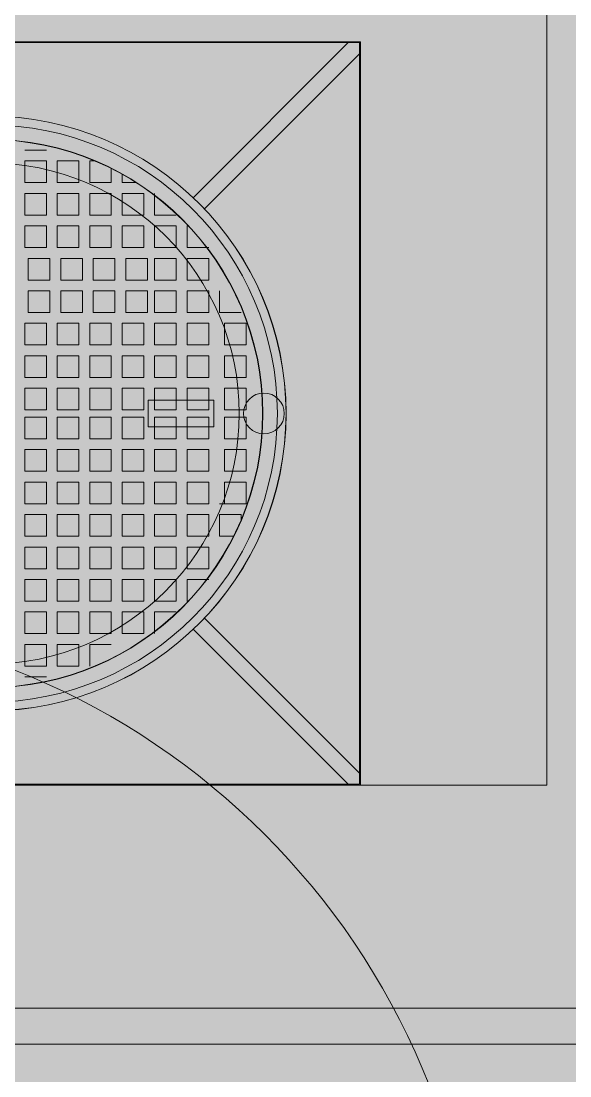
# Model space of a CAD drawing. Header units: millimetres. Extents: x 5357 to 259384, y -16348 to 109893.
# Drawn here: x 100325 to 101063, y 14846 to 16264 of the extents above; entities that cross this region are included whole.
import ezdxf

# ---------------------------------------------------------------- set-up
doc = ezdxf.new("R2010")
doc.units = ezdxf.units.MM
for name, color, linetype, lineweight in [('A-FLOR-PATT', 8, 'Continuous', 9), ('C-PRKG', 70, 'Continuous', 9), ('G-IMPT', 8, 'Continuous', 9), ('M-EQPM', 50, 'Continuous', 9), ('S-GRID-IDEN', 1, 'Continuous', 9)]:
    doc.layers.add(name, color=color, linetype=linetype, lineweight=lineweight)

# ---------------------------------------------------------------- blocks, each defined once
blk = doc.blocks.new('BAI XE PCCC - BAI XE PCCC-1477864-TKCS_MB CẢNH QUAN CÂY XANH')
at = {"layer": 'C-PRKG'}
blk.add_line((0, 0), (15000, 0), dxfattribs=at)
blk = doc.blocks.new('TKTC_NAP THAM BE XLNT_260130 - TKTC_XREF_260130_NAP THAM BE XLNT_dwg_TTT-HOOD ACCESS - TTT-HOOD ACCESS-1904605-MB BỂ XLNT 2 HẦM 1-3399785-TKCS_MB CẢNH QUAN CÂY XANH')
at = {"layer": 'G-IMPT', "flags": 128}
for points in [[(-71.2, 358.9), (-41.2, 358.9), (-71.2, 358.9), (-41.2, 358.9), (-71.2, 358.9), (-41.2, 358.9)], [(-86.2, 313.9), (-116.2, 313.9), (-116.2, 343.9), (-86.2, 343.9), (-86.2, 313.9), (-116.2, 313.9), (-116.2, 343.9), (-86.2, 343.9), (-86.2, 313.9), (-116.2, 313.9), (-116.2, 343.9), (-86.2, 343.9), (-86.2, 313.9), (-116.2, 313.9), (-116.2, 343.9), (-86.2, 343.9)], [(-41.2, 313.9), (-41.2, 343.9), (-71.2, 343.9), (-71.2, 313.9), (-41.2, 313.9), (-41.2, 343.9), (-71.2, 343.9), (-71.2, 313.9), (-41.2, 313.9), (-71.2, 313.9), (-71.2, 343.9), (-41.2, 343.9), (-41.2, 313.9), (-71.2, 313.9), (-71.2, 343.9), (-41.2, 343.9)], [(-176.2, 268.9), (-206.2, 268.9), (-206.2, 298.9), (-176.2, 298.9), (-176.2, 268.9), (-206.2, 268.9), (-206.2, 298.9), (-176.2, 298.9)], [(-131.2, 268.9), (-131.2, 298.9), (-161.2, 298.9), (-161.2, 268.9), (-131.2, 268.9), (-131.2, 298.9), (-161.2, 298.9), (-161.2, 268.9), (-131.2, 268.9), (-131.2, 298.9), (-161.2, 298.9), (-161.2, 268.9), (-131.2, 268.9), (-161.2, 268.9), (-161.2, 298.9), (-131.2, 298.9)], [(-86.2, 268.9), (-86.2, 298.9), (-116.2, 298.9), (-116.2, 268.9), (-86.2, 268.9), (-86.2, 298.9), (-116.2, 298.9), (-116.2, 268.9), (-86.2, 268.9), (-86.2, 298.9), (-116.2, 298.9), (-116.2, 268.9), (-86.2, 268.9), (-116.2, 268.9), (-116.2, 298.9), (-86.2, 298.9)], [(-41.2, 268.9), (-71.2, 268.9), (-71.2, 298.9), (-41.2, 298.9), (-41.2, 268.9), (-71.2, 268.9), (-71.2, 298.9), (-41.2, 298.9), (-41.2, 268.9), (-71.2, 268.9), (-71.2, 298.9), (-41.2, 298.9), (-41.2, 268.9), (-71.2, 268.9), (-71.2, 298.9), (-41.2, 298.9)], [(-266.2, 223.9), (-266.2, 253.9), (-266.2, 223.9), (-266.2, 253.9), (-266.2, 223.9), (-296.2, 223.9), (-266.2, 223.9), (-296.2, 223.9)], [(-221.2, 223.9), (-251.2, 223.9), (-251.2, 253.9), (-221.2, 253.9), (-221.2, 223.9), (-251.2, 223.9), (-251.2, 253.9), (-221.2, 253.9)], [(-176.2, 223.9), (-206.2, 223.9), (-206.2, 253.9), (-176.2, 253.9), (-176.2, 223.9), (-206.2, 223.9), (-206.2, 253.9), (-176.2, 253.9), (-176.2, 223.9), (-206.2, 223.9), (-206.2, 253.9), (-176.2, 253.9), (-176.2, 223.9), (-206.2, 223.9), (-206.2, 253.9), (-176.2, 253.9)], [(-131.2, 223.9), (-131.2, 253.9), (-161.2, 253.9), (-161.2, 223.9), (-131.2, 223.9), (-131.2, 253.9), (-161.2, 253.9), (-161.2, 223.9), (-131.2, 223.9), (-131.2, 253.9), (-161.2, 253.9), (-161.2, 223.9), (-131.2, 223.9), (-131.2, 253.9), (-161.2, 253.9), (-161.2, 223.9), (-131.2, 223.9), (-161.2, 223.9), (-161.2, 253.9), (-131.2, 253.9), (-131.2, 223.9), (-161.2, 223.9), (-161.2, 253.9), (-131.2, 253.9)], [(-86.2, 223.9), (-86.2, 253.9), (-116.2, 253.9), (-116.2, 223.9), (-86.2, 223.9), (-86.2, 253.9), (-116.2, 253.9), (-116.2, 223.9), (-86.2, 223.9), (-116.2, 223.9), (-116.2, 253.9), (-86.2, 253.9), (-86.2, 223.9), (-116.2, 223.9), (-116.2, 253.9), (-86.2, 253.9), (-86.2, 223.9), (-116.2, 223.9), (-116.2, 253.9), (-86.2, 253.9), (-86.2, 223.9), (-116.2, 223.9), (-116.2, 253.9), (-86.2, 253.9)], [(-41.2, 223.9), (-41.2, 253.9), (-71.2, 253.9), (-71.2, 223.9), (-41.2, 223.9), (-71.2, 223.9), (-71.2, 253.9), (-41.2, 253.9), (-41.2, 223.9), (-71.2, 223.9), (-71.2, 253.9), (-41.2, 253.9), (-41.2, 223.9), (-71.2, 223.9), (-71.2, 253.9), (-41.2, 253.9), (-41.2, 223.9), (-71.2, 223.9), (-71.2, 253.9), (-41.2, 253.9), (-41.2, 223.9), (-71.2, 223.9), (-71.2, 253.9), (-41.2, 253.9)], [(-266.2, 178.9), (-266.2, 208.9), (-296.2, 208.9), (-296.2, 178.9), (-266.2, 178.9), (-296.2, 178.9), (-296.2, 208.9), (-266.2, 208.9), (-266.2, 178.9), (-296.2, 178.9), (-296.2, 208.9), (-266.2, 208.9), (-266.2, 178.9), (-296.2, 178.9), (-296.2, 208.9), (-266.2, 208.9), (-266.2, 178.9), (-296.2, 178.9), (-296.2, 208.9), (-266.2, 208.9), (-266.2, 178.9), (-296.2, 178.9), (-296.2, 208.9), (-266.2, 208.9)], [(-221.2, 178.9), (-221.2, 208.9), (-251.2, 208.9), (-251.2, 178.9), (-221.2, 178.9), (-221.2, 208.9), (-251.2, 208.9), (-251.2, 178.9), (-221.2, 178.9), (-221.2, 208.9), (-251.2, 208.9), (-251.2, 178.9), (-221.2, 178.9), (-251.2, 178.9), (-251.2, 208.9), (-221.2, 208.9)], [(-181.2, 178.9), (-211.2, 178.9), (-211.2, 208.9), (-181.2, 208.9), (-181.2, 178.9), (-211.2, 178.9), (-211.2, 208.9), (-181.2, 208.9)], [(-136.2, 178.9), (-136.2, 208.9), (-166.2, 208.9), (-166.2, 178.9), (-136.2, 178.9), (-136.2, 208.9), (-166.2, 208.9), (-166.2, 178.9), (-136.2, 178.9), (-136.2, 208.9), (-166.2, 208.9), (-166.2, 178.9), (-136.2, 178.9), (-136.2, 208.9), (-166.2, 208.9), (-166.2, 178.9), (-136.2, 178.9), (-166.2, 178.9), (-166.2, 208.9), (-136.2, 208.9), (-136.2, 178.9), (-166.2, 178.9), (-166.2, 208.9), (-136.2, 208.9)], [(-91.2, 178.9), (-121.2, 178.9), (-121.2, 208.9), (-91.2, 208.9), (-91.2, 178.9), (-121.2, 178.9), (-121.2, 208.9), (-91.2, 208.9), (-91.2, 178.9), (-121.2, 178.9), (-121.2, 208.9), (-91.2, 208.9), (-91.2, 178.9), (-121.2, 178.9), (-121.2, 208.9), (-91.2, 208.9), (-91.2, 178.9), (-121.2, 178.9), (-121.2, 208.9), (-91.2, 208.9), (-91.2, 178.9), (-121.2, 178.9), (-121.2, 208.9), (-91.2, 208.9), (-91.2, 178.9), (-121.2, 178.9), (-121.2, 208.9), (-91.2, 208.9), (-91.2, 178.9), (-121.2, 178.9), (-121.2, 208.9), (-91.2, 208.9), (-91.2, 178.9), (-121.2, 178.9), (-121.2, 208.9), (-91.2, 208.9), (-91.2, 178.9), (-121.2, 178.9), (-121.2, 208.9), (-91.2, 208.9)], [(-46.2, 178.9), (-46.2, 208.9), (-76.2, 208.9), (-76.2, 178.9), (-46.2, 178.9), (-46.2, 208.9), (-76.2, 208.9), (-76.2, 178.9), (-46.2, 178.9), (-46.2, 208.9), (-76.2, 208.9), (-76.2, 178.9), (-46.2, 178.9), (-46.2, 208.9), (-76.2, 208.9), (-76.2, 178.9), (-46.2, 178.9), (-46.2, 208.9), (-76.2, 208.9), (-76.2, 178.9), (-46.2, 178.9), (-46.2, 208.9), (-76.2, 208.9), (-76.2, 178.9), (-46.2, 178.9), (-76.2, 178.9), (-76.2, 208.9), (-46.2, 208.9), (-46.2, 178.9), (-76.2, 178.9), (-76.2, 208.9), (-46.2, 208.9)], [(-311.2, 133.9), (-311.2, 163.9), (-311.2, 133.9), (-311.2, 163.9), (-311.2, 133.9), (-341.2, 133.9), (-311.2, 133.9), (-341.2, 133.9)], [(-266.2, 133.9), (-296.2, 133.9), (-296.2, 163.9), (-266.2, 163.9), (-266.2, 133.9), (-296.2, 133.9), (-296.2, 163.9), (-266.2, 163.9), (-266.2, 133.9), (-296.2, 133.9), (-296.2, 163.9), (-266.2, 163.9), (-266.2, 133.9), (-296.2, 133.9), (-296.2, 163.9), (-266.2, 163.9)], [(-221.2, 133.9), (-251.2, 133.9), (-251.2, 163.9), (-221.2, 163.9), (-221.2, 133.9), (-251.2, 133.9), (-251.2, 163.9), (-221.2, 163.9), (-221.2, 133.9), (-251.2, 133.9), (-251.2, 163.9), (-221.2, 163.9)], [(-181.2, 133.9), (-211.2, 133.9), (-211.2, 163.9), (-181.2, 163.9), (-181.2, 133.9), (-211.2, 133.9), (-211.2, 163.9), (-181.2, 163.9), (-181.2, 133.9), (-211.2, 133.9), (-211.2, 163.9), (-181.2, 163.9), (-181.2, 133.9), (-211.2, 133.9), (-211.2, 163.9), (-181.2, 163.9)], [(-136.2, 133.9), (-166.2, 133.9), (-166.2, 163.9), (-136.2, 163.9), (-136.2, 133.9), (-166.2, 133.9), (-166.2, 163.9), (-136.2, 163.9), (-136.2, 133.9), (-166.2, 133.9), (-166.2, 163.9), (-136.2, 163.9), (-136.2, 133.9), (-166.2, 133.9), (-166.2, 163.9), (-136.2, 163.9), (-136.2, 133.9), (-166.2, 133.9), (-166.2, 163.9), (-136.2, 163.9), (-136.2, 133.9), (-166.2, 133.9), (-166.2, 163.9), (-136.2, 163.9)], [(-91.2, 133.9), (-121.2, 133.9), (-121.2, 163.9), (-91.2, 163.9), (-91.2, 133.9), (-121.2, 133.9), (-121.2, 163.9), (-91.2, 163.9), (-91.2, 133.9), (-121.2, 133.9), (-121.2, 163.9), (-91.2, 163.9), (-91.2, 133.9), (-121.2, 133.9), (-121.2, 163.9), (-91.2, 163.9), (-91.2, 133.9), (-121.2, 133.9), (-121.2, 163.9), (-91.2, 163.9), (-91.2, 133.9), (-121.2, 133.9), (-121.2, 163.9), (-91.2, 163.9)], [(-46.2, 133.9), (-76.2, 133.9), (-76.2, 163.9), (-46.2, 163.9), (-46.2, 133.9), (-76.2, 133.9), (-76.2, 163.9), (-46.2, 163.9), (-46.2, 133.9), (-76.2, 133.9), (-76.2, 163.9), (-46.2, 163.9), (-46.2, 133.9), (-76.2, 133.9), (-76.2, 163.9), (-46.2, 163.9), (-46.2, 133.9), (-76.2, 133.9), (-76.2, 163.9), (-46.2, 163.9), (-46.2, 133.9), (-76.2, 133.9), (-76.2, 163.9), (-46.2, 163.9), (-46.2, 133.9), (-76.2, 133.9), (-76.2, 163.9), (-46.2, 163.9), (-46.2, 133.9), (-76.2, 133.9), (-76.2, 163.9), (-46.2, 163.9)], [(-318, 88.9), (-318, 118.9), (-348, 118.9), (-348, 88.9), (-318, 88.9), (-318, 118.9), (-348, 118.9), (-348, 88.9), (-318, 88.9), (-318, 118.9), (-348, 118.9), (-348, 88.9), (-318, 88.9), (-348, 88.9), (-348, 118.9), (-318, 118.9)], [(-266.2, 88.9), (-266.2, 118.9), (-296.2, 118.9), (-296.2, 88.9), (-266.2, 88.9), (-266.2, 118.9), (-296.2, 118.9), (-296.2, 88.9), (-266.2, 88.9), (-266.2, 118.9), (-296.2, 118.9), (-296.2, 88.9), (-266.2, 88.9), (-296.2, 88.9), (-296.2, 118.9), (-266.2, 118.9)], [(-221.2, 88.9), (-251.2, 88.9), (-251.2, 118.9), (-221.2, 118.9), (-221.2, 88.9), (-251.2, 88.9), (-251.2, 118.9), (-221.2, 118.9)], [(-176.2, 88.9), (-206.2, 88.9), (-206.2, 118.9), (-176.2, 118.9), (-176.2, 88.9), (-206.2, 88.9), (-206.2, 118.9), (-176.2, 118.9)], [(-131.2, 88.9), (-161.2, 88.9), (-161.2, 118.9), (-131.2, 118.9), (-131.2, 88.9), (-161.2, 88.9), (-161.2, 118.9), (-131.2, 118.9), (-131.2, 88.9), (-161.2, 88.9), (-161.2, 118.9), (-131.2, 118.9), (-131.2, 88.9), (-161.2, 88.9), (-161.2, 118.9), (-131.2, 118.9)], [(-86.2, 88.9), (-86.2, 118.9), (-116.2, 118.9), (-116.2, 88.9), (-86.2, 88.9), (-116.2, 88.9), (-116.2, 118.9), (-86.2, 118.9), (-86.2, 88.9), (-116.2, 88.9), (-116.2, 118.9), (-86.2, 118.9), (-86.2, 88.9), (-116.2, 88.9), (-116.2, 118.9), (-86.2, 118.9)], [(-41.2, 88.9), (-41.2, 118.9), (-71.2, 118.9), (-71.2, 88.9), (-41.2, 88.9), (-71.2, 88.9), (-71.2, 118.9), (-41.2, 118.9), (-41.2, 88.9), (-71.2, 88.9), (-71.2, 118.9), (-41.2, 118.9), (-41.2, 88.9), (-71.2, 88.9), (-71.2, 118.9), (-41.2, 118.9)], [(-318, 43.9), (-318, 73.9), (-348, 73.9), (-348, 43.9), (-318, 43.9), (-318, 73.9), (-348, 73.9), (-348, 43.9), (-318, 43.9), (-318, 73.9), (-348, 73.9), (-348, 43.9), (-318, 43.9), (-318, 73.9), (-348, 73.9), (-348, 43.9), (-318, 43.9), (-318, 73.9), (-348, 73.9), (-348, 43.9), (-318, 43.9), (-348, 43.9), (-348, 73.9), (-318, 73.9)], [(-266.2, 43.9), (-266.2, 73.9), (-296.2, 73.9), (-296.2, 43.9), (-266.2, 43.9), (-266.2, 73.9), (-296.2, 73.9), (-296.2, 43.9), (-266.2, 43.9), (-296.2, 43.9), (-296.2, 73.9), (-266.2, 73.9), (-266.2, 43.9), (-296.2, 43.9), (-296.2, 73.9), (-266.2, 73.9), (-266.2, 43.9), (-296.2, 43.9), (-296.2, 73.9), (-266.2, 73.9), (-266.2, 43.9), (-296.2, 43.9), (-296.2, 73.9), (-266.2, 73.9)], [(-221.2, 43.9), (-221.2, 73.9), (-251.2, 73.9), (-251.2, 43.9), (-221.2, 43.9), (-221.2, 73.9), (-251.2, 73.9), (-251.2, 43.9), (-221.2, 43.9), (-221.2, 73.9), (-251.2, 73.9), (-251.2, 43.9), (-221.2, 43.9), (-251.2, 43.9), (-251.2, 73.9), (-221.2, 73.9)], [(-176.2, 43.9), (-206.2, 43.9), (-206.2, 73.9), (-176.2, 73.9), (-176.2, 43.9), (-206.2, 43.9), (-206.2, 73.9), (-176.2, 73.9), (-176.2, 43.9), (-206.2, 43.9), (-206.2, 73.9), (-176.2, 73.9)], [(-131.2, 43.9), (-131.2, 73.9), (-161.2, 73.9), (-161.2, 43.9), (-131.2, 43.9), (-161.2, 43.9), (-161.2, 73.9), (-131.2, 73.9), (-131.2, 43.9), (-161.2, 43.9), (-161.2, 73.9), (-131.2, 73.9), (-131.2, 43.9), (-161.2, 43.9), (-161.2, 73.9), (-131.2, 73.9)], [(-86.2, 43.9), (-86.2, 73.9), (-116.2, 73.9), (-116.2, 43.9), (-86.2, 43.9), (-116.2, 43.9), (-116.2, 73.9), (-86.2, 73.9), (-86.2, 43.9), (-116.2, 43.9), (-116.2, 73.9), (-86.2, 73.9), (-86.2, 43.9), (-116.2, 43.9), (-116.2, 73.9), (-86.2, 73.9)], [(-41.2, 43.9), (-41.2, 73.9), (-71.2, 73.9), (-71.2, 43.9), (-41.2, 43.9), (-41.2, 73.9), (-71.2, 73.9), (-71.2, 43.9), (-41.2, 43.9), (-41.2, 73.9), (-71.2, 73.9), (-71.2, 43.9), (-41.2, 43.9), (-71.2, 43.9), (-71.2, 73.9), (-41.2, 73.9)], [(-318, -1.1), (-348, -1.1), (-348, 28.9), (-318, 28.9), (-318, -1.1), (-348, -1.1), (-348, 28.9), (-318, 28.9)], [(-266.2, -1.1), (-266.2, 28.9), (-296.2, 28.9), (-296.2, -1.1), (-266.2, -1.1), (-296.2, -1.1), (-296.2, 28.9), (-266.2, 28.9)], [(-221.2, -1.1), (-221.2, 28.9), (-251.2, 28.9), (-251.2, -1.1), (-221.2, -1.1), (-251.2, -1.1), (-251.2, 28.9), (-221.2, 28.9)], [(-176.2, -1.1), (-176.2, 28.9), (-206.2, 28.9), (-206.2, -1.1), (-176.2, -1.1), (-206.2, -1.1), (-206.2, 28.9), (-176.2, 28.9)], [(-131.2, -1.1), (-131.2, 28.9), (-161.2, 28.9), (-161.2, -1.1), (-131.2, -1.1), (-161.2, -1.1), (-161.2, 28.9), (-131.2, 28.9)], [(-86.2, -1.1), (-116.2, -1.1), (-116.2, 28.9), (-86.2, 28.9), (-86.2, -1.1), (-116.2, -1.1), (-116.2, 28.9), (-86.2, 28.9)], [(-41.2, -1.1), (-71.2, -1.1), (-71.2, 28.9), (-41.2, 28.9), (-41.2, -1.1), (-71.2, -1.1), (-71.2, 28.9), (-41.2, 28.9)], [(-318, -41.1), (-318, -11.1), (-348, -11.1), (-348, -41.1), (-318, -41.1), (-348, -41.1), (-348, -11.1), (-318, -11.1)], [(-266.2, -41.1), (-266.2, -11.1), (-296.2, -11.1), (-296.2, -41.1), (-266.2, -41.1), (-296.2, -41.1), (-296.2, -11.1), (-266.2, -11.1)], [(-221.2, -41.1), (-251.2, -41.1), (-251.2, -11.1), (-221.2, -11.1)], [(-176.2, -41.1), (-206.2, -41.1), (-206.2, -11.1), (-176.2, -11.1), (-176.2, -41.1), (-206.2, -41.1), (-206.2, -11.1), (-176.2, -11.1)], [(-131.2, -41.1), (-131.2, -11.1), (-161.2, -11.1), (-161.2, -41.1), (-131.2, -41.1), (-131.2, -11.1), (-161.2, -11.1), (-161.2, -41.1), (-131.2, -41.1), (-131.2, -11.1), (-161.2, -11.1), (-161.2, -41.1), (-131.2, -41.1), (-131.2, -11.1), (-161.2, -11.1), (-161.2, -41.1), (-131.2, -41.1), (-131.2, -11.1), (-161.2, -11.1), (-161.2, -41.1), (-131.2, -41.1), (-131.2, -11.1), (-161.2, -11.1), (-161.2, -41.1), (-131.2, -41.1), (-131.2, -11.1), (-161.2, -11.1), (-161.2, -41.1), (-131.2, -41.1), (-131.2, -11.1), (-161.2, -11.1), (-161.2, -41.1), (-131.2, -41.1), (-131.2, -11.1), (-161.2, -11.1), (-161.2, -41.1), (-131.2, -41.1), (-131.2, -11.1), (-161.2, -11.1), (-161.2, -41.1), (-131.2, -41.1), (-161.2, -41.1), (-161.2, -11.1), (-131.2, -11.1), (-131.2, -41.1), (-161.2, -41.1), (-161.2, -11.1), (-131.2, -11.1)], [(-86.2, -41.1), (-116.2, -41.1), (-116.2, -11.1), (-86.2, -11.1), (-86.2, -41.1), (-116.2, -41.1), (-116.2, -11.1), (-86.2, -11.1), (-86.2, -41.1), (-116.2, -41.1), (-116.2, -11.1), (-86.2, -11.1), (-86.2, -41.1), (-116.2, -41.1), (-116.2, -11.1), (-86.2, -11.1), (-86.2, -41.1), (-116.2, -41.1), (-116.2, -11.1), (-86.2, -11.1), (-86.2, -41.1), (-116.2, -41.1), (-116.2, -11.1), (-86.2, -11.1), (-86.2, -41.1), (-116.2, -41.1), (-116.2, -11.1), (-86.2, -11.1), (-86.2, -41.1), (-116.2, -41.1), (-116.2, -11.1), (-86.2, -11.1), (-86.2, -41.1), (-116.2, -41.1), (-116.2, -11.1), (-86.2, -11.1), (-86.2, -41.1), (-116.2, -41.1), (-116.2, -11.1), (-86.2, -11.1), (-86.2, -41.1), (-116.2, -41.1), (-116.2, -11.1), (-86.2, -11.1)], [(-41.2, -41.1), (-71.2, -41.1), (-71.2, -11.1), (-41.2, -11.1), (-41.2, -41.1), (-71.2, -41.1), (-71.2, -11.1), (-41.2, -11.1), (-41.2, -41.1), (-71.2, -41.1), (-71.2, -11.1), (-41.2, -11.1), (-41.2, -41.1), (-71.2, -41.1), (-71.2, -11.1), (-41.2, -11.1), (-41.2, -41.1), (-71.2, -41.1), (-71.2, -11.1), (-41.2, -11.1), (-41.2, -41.1), (-71.2, -41.1), (-71.2, -11.1), (-41.2, -11.1), (-41.2, -41.1), (-71.2, -41.1), (-71.2, -11.1), (-41.2, -11.1), (-41.2, -41.1), (-71.2, -41.1), (-71.2, -11.1), (-41.2, -11.1), (-41.2, -41.1), (-71.2, -41.1), (-71.2, -11.1), (-41.2, -11.1), (-41.2, -41.1), (-71.2, -41.1), (-71.2, -11.1), (-41.2, -11.1), (-41.2, -41.1), (-71.2, -41.1), (-71.2, -11.1), (-41.2, -11.1)], [(-318, -86.1), (-348, -86.1), (-348, -56.1), (-318, -56.1), (-318, -86.1), (-348, -86.1), (-348, -56.1), (-318, -56.1), (-318, -86.1), (-348, -86.1), (-348, -56.1), (-318, -56.1), (-318, -86.1), (-348, -86.1), (-348, -56.1), (-318, -56.1)], [(-266.2, -86.1), (-296.2, -86.1), (-296.2, -56.1), (-266.2, -56.1), (-266.2, -86.1), (-296.2, -86.1), (-296.2, -56.1), (-266.2, -56.1), (-266.2, -86.1), (-296.2, -86.1), (-296.2, -56.1), (-266.2, -56.1), (-266.2, -86.1), (-296.2, -86.1), (-296.2, -56.1), (-266.2, -56.1)], [(-221.2, -86.1), (-251.2, -86.1), (-251.2, -56.1), (-221.2, -56.1), (-221.2, -86.1), (-251.2, -86.1), (-251.2, -56.1), (-221.2, -56.1)], [(-176.2, -86.1), (-206.2, -86.1), (-206.2, -56.1), (-176.2, -56.1), (-176.2, -86.1), (-206.2, -86.1), (-206.2, -56.1), (-176.2, -56.1), (-176.2, -86.1), (-206.2, -86.1), (-206.2, -56.1), (-176.2, -56.1)], [(-131.2, -86.1), (-131.2, -56.1), (-161.2, -56.1), (-161.2, -86.1), (-131.2, -86.1), (-131.2, -56.1), (-161.2, -56.1), (-161.2, -86.1), (-131.2, -86.1), (-161.2, -86.1), (-161.2, -56.1), (-131.2, -56.1), (-131.2, -86.1), (-161.2, -86.1), (-161.2, -56.1), (-131.2, -56.1), (-131.2, -86.1), (-161.2, -86.1), (-161.2, -56.1), (-131.2, -56.1), (-131.2, -86.1), (-161.2, -86.1), (-161.2, -56.1), (-131.2, -56.1), (-131.2, -86.1), (-161.2, -86.1), (-161.2, -56.1), (-131.2, -56.1), (-131.2, -86.1), (-161.2, -86.1), (-161.2, -56.1), (-131.2, -56.1), (-131.2, -86.1), (-161.2, -86.1), (-161.2, -56.1), (-131.2, -56.1), (-131.2, -86.1), (-161.2, -86.1), (-161.2, -56.1), (-131.2, -56.1), (-131.2, -86.1), (-161.2, -86.1), (-161.2, -56.1), (-131.2, -56.1), (-131.2, -86.1), (-161.2, -86.1), (-161.2, -56.1), (-131.2, -56.1)], [(-86.2, -86.1), (-116.2, -86.1), (-116.2, -56.1), (-86.2, -56.1), (-86.2, -86.1), (-116.2, -86.1), (-116.2, -56.1), (-86.2, -56.1), (-86.2, -86.1), (-116.2, -86.1), (-116.2, -56.1), (-86.2, -56.1), (-86.2, -86.1), (-116.2, -86.1), (-116.2, -56.1), (-86.2, -56.1), (-86.2, -86.1), (-116.2, -86.1), (-116.2, -56.1), (-86.2, -56.1), (-86.2, -86.1), (-116.2, -86.1), (-116.2, -56.1), (-86.2, -56.1), (-86.2, -86.1), (-116.2, -86.1), (-116.2, -56.1), (-86.2, -56.1), (-86.2, -86.1), (-116.2, -86.1), (-116.2, -56.1), (-86.2, -56.1)], [(-41.2, -86.1), (-41.2, -56.1), (-71.2, -56.1), (-71.2, -86.1), (-41.2, -86.1), (-41.2, -56.1), (-71.2, -56.1), (-71.2, -86.1), (-41.2, -86.1), (-41.2, -56.1), (-71.2, -56.1), (-71.2, -86.1), (-41.2, -86.1), (-41.2, -56.1), (-71.2, -56.1), (-71.2, -86.1), (-41.2, -86.1), (-71.2, -86.1), (-71.2, -56.1), (-41.2, -56.1), (-41.2, -86.1), (-71.2, -86.1), (-71.2, -56.1), (-41.2, -56.1), (-41.2, -86.1), (-71.2, -86.1), (-71.2, -56.1), (-41.2, -56.1), (-41.2, -86.1), (-71.2, -86.1), (-71.2, -56.1), (-41.2, -56.1)], [(-318, -131.1), (-348, -131.1), (-348, -101.1), (-318, -101.1), (-318, -131.1), (-348, -131.1), (-348, -101.1), (-318, -101.1), (-318, -131.1), (-348, -131.1), (-348, -101.1), (-318, -101.1), (-318, -131.1), (-348, -131.1), (-348, -101.1), (-318, -101.1), (-318, -131.1), (-348, -131.1), (-348, -101.1), (-318, -101.1), (-318, -131.1), (-348, -131.1), (-348, -101.1), (-318, -101.1)], [(-266.2, -131.1), (-266.2, -101.1), (-296.2, -101.1), (-296.2, -131.1), (-266.2, -131.1), (-296.2, -131.1), (-296.2, -101.1), (-266.2, -101.1), (-266.2, -131.1), (-296.2, -131.1), (-296.2, -101.1), (-266.2, -101.1), (-266.2, -131.1), (-296.2, -131.1), (-296.2, -101.1), (-266.2, -101.1), (-266.2, -131.1), (-296.2, -131.1), (-296.2, -101.1), (-266.2, -101.1), (-266.2, -131.1), (-296.2, -131.1), (-296.2, -101.1), (-266.2, -101.1)], [(-221.2, -131.1), (-221.2, -101.1), (-251.2, -101.1), (-251.2, -131.1), (-221.2, -131.1), (-251.2, -131.1), (-251.2, -101.1), (-221.2, -101.1), (-221.2, -131.1), (-251.2, -131.1), (-251.2, -101.1), (-221.2, -101.1), (-221.2, -131.1), (-251.2, -131.1), (-251.2, -101.1), (-221.2, -101.1), (-221.2, -131.1), (-251.2, -131.1), (-251.2, -101.1), (-221.2, -101.1), (-221.2, -131.1), (-251.2, -131.1), (-251.2, -101.1), (-221.2, -101.1), (-221.2, -131.1), (-251.2, -131.1), (-251.2, -101.1), (-221.2, -101.1), (-221.2, -131.1), (-251.2, -131.1), (-251.2, -101.1), (-221.2, -101.1)], [(-176.2, -131.1), (-176.2, -101.1), (-206.2, -101.1), (-206.2, -131.1), (-176.2, -131.1), (-176.2, -101.1), (-206.2, -101.1), (-206.2, -131.1), (-176.2, -131.1), (-176.2, -101.1), (-206.2, -101.1), (-206.2, -131.1), (-176.2, -131.1), (-176.2, -101.1), (-206.2, -101.1), (-206.2, -131.1), (-176.2, -131.1), (-176.2, -101.1), (-206.2, -101.1), (-206.2, -131.1), (-176.2, -131.1), (-176.2, -101.1), (-206.2, -101.1), (-206.2, -131.1), (-176.2, -131.1), (-176.2, -101.1), (-206.2, -101.1), (-206.2, -131.1), (-176.2, -131.1), (-206.2, -131.1), (-206.2, -101.1), (-176.2, -101.1)], [(-131.2, -131.1), (-131.2, -101.1), (-161.2, -101.1), (-161.2, -131.1), (-131.2, -131.1), (-131.2, -101.1), (-161.2, -101.1), (-161.2, -131.1), (-131.2, -131.1), (-131.2, -101.1), (-161.2, -101.1), (-161.2, -131.1), (-131.2, -131.1), (-131.2, -101.1), (-161.2, -101.1), (-161.2, -131.1), (-131.2, -131.1), (-131.2, -101.1), (-161.2, -101.1), (-161.2, -131.1), (-131.2, -131.1), (-131.2, -101.1), (-161.2, -101.1), (-161.2, -131.1), (-131.2, -131.1), (-131.2, -101.1), (-161.2, -101.1), (-161.2, -131.1), (-131.2, -131.1), (-161.2, -131.1), (-161.2, -101.1), (-131.2, -101.1)], [(-86.2, -131.1), (-116.2, -131.1), (-116.2, -101.1), (-86.2, -101.1), (-86.2, -131.1), (-116.2, -131.1), (-116.2, -101.1), (-86.2, -101.1), (-86.2, -131.1), (-116.2, -131.1), (-116.2, -101.1), (-86.2, -101.1), (-86.2, -131.1), (-116.2, -131.1), (-116.2, -101.1), (-86.2, -101.1), (-86.2, -131.1), (-116.2, -131.1), (-116.2, -101.1), (-86.2, -101.1), (-86.2, -131.1), (-116.2, -131.1), (-116.2, -101.1), (-86.2, -101.1), (-86.2, -131.1), (-116.2, -131.1), (-116.2, -101.1), (-86.2, -101.1), (-86.2, -131.1), (-116.2, -131.1), (-116.2, -101.1), (-86.2, -101.1)], [(-41.2, -131.1), (-41.2, -101.1), (-71.2, -101.1), (-71.2, -131.1), (-41.2, -131.1), (-41.2, -101.1), (-71.2, -101.1), (-71.2, -131.1), (-41.2, -131.1), (-41.2, -101.1), (-71.2, -101.1), (-71.2, -131.1), (-41.2, -131.1), (-41.2, -101.1), (-71.2, -101.1), (-71.2, -131.1), (-41.2, -131.1), (-41.2, -101.1), (-71.2, -101.1), (-71.2, -131.1), (-41.2, -131.1), (-41.2, -101.1), (-71.2, -101.1), (-71.2, -131.1), (-41.2, -131.1), (-41.2, -101.1), (-71.2, -101.1), (-71.2, -131.1), (-41.2, -131.1), (-71.2, -131.1), (-71.2, -101.1), (-41.2, -101.1)], [(-341.2, -131.1), (-311.2, -131.1), (-341.2, -131.1), (-311.2, -131.1), (-341.2, -131.1), (-311.2, -131.1)], [(-331, -176.1), (-311.2, -176.1), (-311.2, -146.1), (-341.2, -146.1), (-341.2, -154.1), (-341.2, -146.1), (-311.2, -146.1), (-311.2, -176.1), (-331, -176.1), (-311.2, -176.1)], [(-311.2, -176.1), (-311.2, -146.1), (-341.2, -146.1), (-341.2, -154.1), (-341.2, -146.1), (-311.2, -146.1)], [(-266.2, -176.1), (-296.2, -176.1), (-296.2, -146.1), (-266.2, -146.1), (-266.2, -176.1), (-296.2, -176.1), (-296.2, -146.1), (-266.2, -146.1), (-266.2, -176.1), (-296.2, -176.1), (-296.2, -146.1), (-266.2, -146.1), (-266.2, -176.1), (-296.2, -176.1), (-296.2, -146.1), (-266.2, -146.1)], [(-221.2, -176.1), (-251.2, -176.1), (-251.2, -146.1), (-221.2, -146.1), (-221.2, -176.1), (-251.2, -176.1), (-251.2, -146.1), (-221.2, -146.1), (-221.2, -176.1), (-251.2, -176.1), (-251.2, -146.1), (-221.2, -146.1), (-221.2, -176.1), (-251.2, -176.1), (-251.2, -146.1), (-221.2, -146.1), (-221.2, -176.1), (-251.2, -176.1), (-251.2, -146.1), (-221.2, -146.1), (-221.2, -176.1), (-251.2, -176.1), (-251.2, -146.1), (-221.2, -146.1), (-221.2, -176.1), (-251.2, -176.1), (-251.2, -146.1), (-221.2, -146.1), (-221.2, -176.1), (-251.2, -176.1), (-251.2, -146.1), (-221.2, -146.1), (-221.2, -176.1), (-251.2, -176.1), (-251.2, -146.1), (-221.2, -146.1)], [(-176.2, -176.1), (-206.2, -176.1), (-206.2, -146.1), (-176.2, -146.1), (-176.2, -176.1), (-206.2, -176.1), (-206.2, -146.1), (-176.2, -146.1), (-176.2, -176.1), (-206.2, -176.1), (-206.2, -146.1), (-176.2, -146.1), (-176.2, -176.1), (-206.2, -176.1), (-206.2, -146.1), (-176.2, -146.1), (-176.2, -176.1), (-206.2, -176.1), (-206.2, -146.1), (-176.2, -146.1), (-176.2, -176.1), (-206.2, -176.1), (-206.2, -146.1), (-176.2, -146.1), (-176.2, -176.1), (-206.2, -176.1), (-206.2, -146.1), (-176.2, -146.1), (-176.2, -176.1), (-206.2, -176.1), (-206.2, -146.1), (-176.2, -146.1), (-176.2, -176.1), (-206.2, -176.1), (-206.2, -146.1), (-176.2, -146.1)], [(-131.2, -176.1), (-161.2, -176.1), (-161.2, -146.1), (-131.2, -146.1), (-131.2, -176.1), (-161.2, -176.1), (-161.2, -146.1), (-131.2, -146.1), (-131.2, -176.1), (-161.2, -176.1), (-161.2, -146.1), (-131.2, -146.1), (-131.2, -176.1), (-161.2, -176.1), (-161.2, -146.1), (-131.2, -146.1), (-131.2, -176.1), (-161.2, -176.1), (-161.2, -146.1), (-131.2, -146.1), (-131.2, -176.1), (-161.2, -176.1), (-161.2, -146.1), (-131.2, -146.1), (-131.2, -176.1), (-161.2, -176.1), (-161.2, -146.1), (-131.2, -146.1), (-131.2, -176.1), (-161.2, -176.1), (-161.2, -146.1), (-131.2, -146.1), (-131.2, -176.1), (-161.2, -176.1), (-161.2, -146.1), (-131.2, -146.1)], [(-86.2, -176.1), (-86.2, -146.1), (-116.2, -146.1), (-116.2, -176.1), (-86.2, -176.1), (-86.2, -146.1), (-116.2, -146.1), (-116.2, -176.1), (-86.2, -176.1), (-86.2, -146.1), (-116.2, -146.1), (-116.2, -176.1), (-86.2, -176.1), (-86.2, -146.1), (-116.2, -146.1), (-116.2, -176.1), (-86.2, -176.1), (-86.2, -146.1), (-116.2, -146.1), (-116.2, -176.1), (-86.2, -176.1), (-86.2, -146.1), (-116.2, -146.1), (-116.2, -176.1), (-86.2, -176.1), (-86.2, -146.1), (-116.2, -146.1), (-116.2, -176.1), (-86.2, -176.1), (-116.2, -176.1), (-116.2, -146.1), (-86.2, -146.1), (-86.2, -176.1), (-116.2, -176.1), (-116.2, -146.1), (-86.2, -146.1)], [(-41.2, -176.1), (-71.2, -176.1), (-71.2, -146.1), (-41.2, -146.1), (-41.2, -176.1), (-71.2, -176.1), (-71.2, -146.1), (-41.2, -146.1), (-41.2, -176.1), (-71.2, -176.1), (-71.2, -146.1), (-41.2, -146.1), (-41.2, -176.1), (-71.2, -176.1), (-71.2, -146.1), (-41.2, -146.1), (-41.2, -176.1), (-71.2, -176.1), (-71.2, -146.1), (-41.2, -146.1), (-41.2, -176.1), (-71.2, -176.1), (-71.2, -146.1), (-41.2, -146.1), (-41.2, -176.1), (-71.2, -176.1), (-71.2, -146.1), (-41.2, -146.1), (-41.2, -176.1), (-71.2, -176.1), (-71.2, -146.1), (-41.2, -146.1), (-41.2, -176.1), (-71.2, -176.1), (-71.2, -146.1), (-41.2, -146.1)], [(-266.2, -221.1), (-296.2, -221.1), (-296.2, -191.1), (-266.2, -191.1), (-266.2, -221.1), (-296.2, -221.1), (-296.2, -191.1), (-266.2, -191.1), (-266.2, -221.1), (-296.2, -221.1), (-296.2, -191.1), (-266.2, -191.1), (-266.2, -221.1), (-296.2, -221.1), (-296.2, -191.1), (-266.2, -191.1)], [(-221.2, -221.1), (-221.2, -191.1), (-251.2, -191.1), (-251.2, -221.1), (-221.2, -221.1), (-221.2, -191.1), (-251.2, -191.1), (-251.2, -221.1), (-221.2, -221.1), (-221.2, -191.1), (-251.2, -191.1), (-251.2, -221.1), (-221.2, -221.1), (-251.2, -221.1), (-251.2, -191.1), (-221.2, -191.1)], [(-176.2, -221.1), (-206.2, -221.1), (-206.2, -191.1), (-176.2, -191.1), (-176.2, -221.1), (-206.2, -221.1), (-206.2, -191.1), (-176.2, -191.1), (-176.2, -221.1), (-206.2, -221.1), (-206.2, -191.1), (-176.2, -191.1), (-176.2, -221.1), (-206.2, -221.1), (-206.2, -191.1), (-176.2, -191.1)], [(-131.2, -221.1), (-161.2, -221.1), (-161.2, -191.1), (-131.2, -191.1), (-131.2, -221.1), (-161.2, -221.1), (-161.2, -191.1), (-131.2, -191.1), (-131.2, -221.1), (-161.2, -221.1), (-161.2, -191.1), (-131.2, -191.1), (-131.2, -221.1), (-161.2, -221.1), (-161.2, -191.1), (-131.2, -191.1)], [(-86.2, -221.1), (-116.2, -221.1), (-116.2, -191.1), (-86.2, -191.1), (-86.2, -221.1), (-116.2, -221.1), (-116.2, -191.1), (-86.2, -191.1), (-86.2, -221.1), (-116.2, -221.1), (-116.2, -191.1), (-86.2, -191.1), (-86.2, -221.1), (-116.2, -221.1), (-116.2, -191.1), (-86.2, -191.1)], [(-41.2, -221.1), (-71.2, -221.1), (-71.2, -191.1), (-41.2, -191.1), (-41.2, -221.1), (-71.2, -221.1), (-71.2, -191.1), (-41.2, -191.1), (-41.2, -221.1), (-71.2, -221.1), (-71.2, -191.1), (-41.2, -191.1), (-41.2, -221.1), (-71.2, -221.1), (-71.2, -191.1), (-41.2, -191.1)], [(-266.2, -266.1), (-266.2, -236.1), (-296.2, -236.1), (-266.2, -236.1), (-266.2, -266.1), (-266.2, -236.1), (-296.2, -236.1), (-266.2, -236.1)], [(-266.2, -266.1), (-266.2, -236.1), (-296.2, -236.1), (-266.2, -236.1)], [(-221.2, -266.1), (-251.2, -266.1), (-251.2, -236.1), (-221.2, -236.1), (-221.2, -266.1), (-251.2, -266.1), (-251.2, -236.1), (-221.2, -236.1), (-221.2, -266.1), (-251.2, -266.1), (-251.2, -236.1), (-221.2, -236.1), (-221.2, -266.1), (-251.2, -266.1), (-251.2, -236.1), (-221.2, -236.1), (-221.2, -266.1), (-251.2, -266.1), (-251.2, -236.1), (-221.2, -236.1), (-221.2, -266.1), (-251.2, -266.1), (-251.2, -236.1), (-221.2, -236.1), (-221.2, -266.1), (-251.2, -266.1), (-251.2, -236.1), (-221.2, -236.1), (-221.2, -266.1), (-251.2, -266.1), (-251.2, -236.1), (-221.2, -236.1), (-221.2, -266.1), (-251.2, -266.1), (-251.2, -236.1), (-221.2, -236.1), (-221.2, -266.1), (-251.2, -266.1), (-251.2, -236.1), (-221.2, -236.1), (-221.2, -266.1), (-251.2, -266.1), (-251.2, -236.1), (-221.2, -236.1), (-221.2, -266.1), (-251.2, -266.1), (-251.2, -236.1), (-221.2, -236.1)], [(-176.2, -266.1), (-206.2, -266.1), (-206.2, -236.1), (-176.2, -236.1), (-176.2, -266.1), (-206.2, -266.1), (-206.2, -236.1), (-176.2, -236.1), (-176.2, -266.1), (-206.2, -266.1), (-206.2, -236.1), (-176.2, -236.1), (-176.2, -266.1), (-206.2, -266.1), (-206.2, -236.1), (-176.2, -236.1), (-176.2, -266.1), (-206.2, -266.1), (-206.2, -236.1), (-176.2, -236.1), (-176.2, -266.1), (-206.2, -266.1), (-206.2, -236.1), (-176.2, -236.1), (-176.2, -266.1), (-206.2, -266.1), (-206.2, -236.1), (-176.2, -236.1), (-176.2, -266.1), (-206.2, -266.1), (-206.2, -236.1), (-176.2, -236.1), (-176.2, -266.1), (-206.2, -266.1), (-206.2, -236.1), (-176.2, -236.1), (-176.2, -266.1), (-206.2, -266.1), (-206.2, -236.1), (-176.2, -236.1), (-176.2, -266.1), (-206.2, -266.1), (-206.2, -236.1), (-176.2, -236.1), (-176.2, -266.1), (-206.2, -266.1), (-206.2, -236.1), (-176.2, -236.1)], [(-131.2, -266.1), (-161.2, -266.1), (-161.2, -236.1), (-131.2, -236.1), (-131.2, -266.1), (-161.2, -266.1), (-161.2, -236.1), (-131.2, -236.1), (-131.2, -266.1), (-161.2, -266.1), (-161.2, -236.1), (-131.2, -236.1), (-131.2, -266.1), (-161.2, -266.1), (-161.2, -236.1), (-131.2, -236.1), (-131.2, -266.1), (-161.2, -266.1), (-161.2, -236.1), (-131.2, -236.1), (-131.2, -266.1), (-161.2, -266.1), (-161.2, -236.1), (-131.2, -236.1), (-131.2, -266.1), (-161.2, -266.1), (-161.2, -236.1), (-131.2, -236.1), (-131.2, -266.1), (-161.2, -266.1), (-161.2, -236.1), (-131.2, -236.1)], [(-41.2, -266.1), (-41.2, -236.1), (-71.2, -236.1), (-71.2, -266.1), (-41.2, -266.1), (-41.2, -236.1), (-71.2, -236.1), (-71.2, -266.1), (-41.2, -266.1), (-71.2, -266.1), (-71.2, -236.1), (-41.2, -236.1), (-41.2, -266.1), (-71.2, -266.1), (-71.2, -236.1), (-41.2, -236.1)], [(-176.2, -311.1), (-176.2, -281.1), (-206.2, -281.1), (-206.2, -311.1), (-176.2, -311.1), (-176.2, -281.1), (-206.2, -281.1), (-206.2, -311.1), (-176.2, -311.1), (-176.2, -281.1), (-206.2, -281.1), (-206.2, -311.1), (-176.2, -311.1), (-176.2, -281.1), (-206.2, -281.1), (-206.2, -311.1), (-176.2, -311.1), (-176.2, -281.1), (-206.2, -281.1), (-206.2, -311.1), (-176.2, -311.1), (-176.2, -281.1), (-206.2, -281.1), (-206.2, -311.1), (-176.2, -311.1), (-176.2, -281.1), (-206.2, -281.1), (-206.2, -311.1), (-176.2, -311.1), (-176.2, -281.1), (-206.2, -281.1), (-206.2, -311.1), (-176.2, -311.1), (-176.2, -281.1), (-206.2, -281.1), (-206.2, -311.1), (-176.2, -311.1), (-176.2, -281.1), (-206.2, -281.1), (-206.2, -311.1), (-176.2, -311.1), (-176.2, -281.1), (-206.2, -281.1), (-206.2, -311.1), (-176.2, -311.1), (-176.2, -281.1), (-206.2, -281.1), (-206.2, -311.1), (-176.2, -311.1), (-176.2, -281.1), (-206.2, -281.1), (-206.2, -311.1), (-176.2, -311.1), (-176.2, -281.1), (-206.2, -281.1), (-206.2, -311.1), (-176.2, -311.1), (-176.2, -281.1), (-206.2, -281.1), (-206.2, -311.1), (-176.2, -311.1), (-176.2, -281.1), (-206.2, -281.1), (-206.2, -311.1), (-176.2, -311.1), (-206.2, -311.1), (-176.2, -311.1), (-206.2, -311.1)], [(-131.2, -311.1), (-131.2, -281.1), (-161.2, -281.1), (-161.2, -311.1), (-131.2, -311.1), (-131.2, -281.1), (-161.2, -281.1), (-161.2, -311.1), (-131.2, -311.1), (-131.2, -281.1), (-161.2, -281.1), (-161.2, -311.1), (-131.2, -311.1), (-131.2, -281.1), (-161.2, -281.1), (-161.2, -311.1), (-131.2, -311.1), (-131.2, -281.1), (-161.2, -281.1), (-161.2, -311.1), (-131.2, -311.1), (-131.2, -281.1), (-161.2, -281.1), (-161.2, -311.1), (-131.2, -311.1), (-131.2, -281.1), (-161.2, -281.1), (-161.2, -311.1), (-131.2, -311.1), (-131.2, -281.1), (-161.2, -281.1), (-161.2, -311.1), (-131.2, -311.1), (-161.2, -311.1), (-161.2, -281.1), (-131.2, -281.1), (-131.2, -311.1), (-161.2, -311.1), (-161.2, -281.1), (-131.2, -281.1)], [(-86.2, -311.1), (-116.2, -311.1), (-86.2, -311.1), (-116.2, -311.1), (-86.2, -311.1), (-116.2, -311.1), (-86.2, -311.1), (-116.2, -311.1), (-116.2, -281.1), (-86.2, -281.1), (-86.2, -311.1), (-116.2, -311.1), (-116.2, -281.1), (-86.2, -281.1), (-86.2, -311.1), (-116.2, -311.1), (-116.2, -281.1), (-86.2, -281.1), (-86.2, -311.1), (-116.2, -311.1), (-116.2, -281.1), (-86.2, -281.1)], [(-41.2, -311.1), (-71.2, -311.1), (-71.2, -281.1), (-41.2, -281.1), (-41.2, -311.1), (-71.2, -311.1), (-71.2, -281.1), (-41.2, -281.1), (-41.2, -311.1), (-71.2, -311.1), (-71.2, -281.1), (-41.2, -281.1), (-41.2, -311.1), (-71.2, -311.1), (-71.2, -281.1), (-41.2, -281.1)], [(-131.2, -356.1), (-131.2, -326.1), (-161.2, -326.1), (-131.2, -326.1), (-131.2, -356.1), (-131.2, -326.1), (-161.2, -326.1), (-131.2, -326.1)], [(-86.2, -356.1), (-116.2, -356.1), (-116.2, -326.1), (-86.2, -326.1), (-86.2, -356.1), (-116.2, -356.1), (-116.2, -326.1), (-86.2, -326.1), (-86.2, -356.1), (-116.2, -356.1), (-116.2, -326.1), (-86.2, -326.1), (-86.2, -356.1), (-116.2, -356.1), (-116.2, -326.1), (-86.2, -326.1)], [(-41.2, -356.1), (-41.2, -326.1), (-71.2, -326.1), (-71.2, -356.1), (-41.2, -356.1), (-41.2, -326.1), (-71.2, -326.1), (-71.2, -356.1), (-41.2, -356.1), (-41.2, -326.1), (-71.2, -326.1), (-71.2, -356.1), (-41.2, -356.1), (-71.2, -356.1), (-71.2, -326.1), (-41.2, -326.1)], [(-41.2, -371.1), (-71.2, -371.1), (-41.2, -371.1), (-71.2, -371.1)]]:
    blk.add_lwpolyline(points, close=True, dxfattribs=at)
for points in [[(-139.2, 343.9), (-131.2, 343.9), (-131.2, 313.9), (-131.2, 343.9), (-139.2, 343.9), (-131.2, 343.9), (-131.2, 313.9), (-161.2, 313.9), (-161.2, 333.8), (-161.2, 313.9), (-131.2, 313.9), (-161.2, 313.9), (-161.2, 333.8)], [(-176.2, 325.8), (-176.2, 313.9), (-196.1, 313.9)], [(-251.2, 268.9), (-221.2, 268.9), (-221.2, 298.9), (-221.2, 268.9), (-251.2, 268.9), (-221.2, 268.9), (-221.2, 298.9)], [(-116.2, -266.1), (-86.2, -266.1), (-86.2, -236.1), (-116.2, -236.1), (-86.2, -236.1), (-86.2, -266.1), (-116.2, -266.1), (-86.2, -266.1), (-116.2, -266.1), (-86.2, -266.1), (-116.2, -266.1), (-86.2, -266.1), (-116.2, -266.1), (-86.2, -266.1), (-86.2, -236.1), (-116.2, -236.1), (-86.2, -236.1), (-86.2, -266.1), (-116.2, -266.1), (-116.2, -236.1)], [(-251.2, -281.1), (-221.2, -281.1), (-221.2, -311.1), (-221.2, -281.1), (-251.2, -281.1), (-221.2, -281.1), (-221.2, -311.1)]]:
    blk.add_lwpolyline(points, dxfattribs=at)
at = {"layer": 'G-IMPT'}
for radius in [412.1, 400, 380]:
    blk.add_circle((8.8, -6.1), radius, dxfattribs=at)
blk = doc.blocks.new('TKTC_NAP THAM BE XLNT_260130 - TKTC_XREF_260130_NAP THAM BE XLNT_dwg_NAP THAM-3399787-TKCS_MB CẢNH QUAN CÂY XANH')
at = {"layer": 'G-IMPT'}
for p, q in [((584817.4, -154748.9), (584608.8, -154540.3)), ((584593.7, -154555.4), (584802.3, -154764)), ((584593.7, -155522.9), (584802.3, -155314.4)), ((584817.4, -155329.5), (584608.8, -155538))]:
    blk.add_line(p, q, dxfattribs=at)
at = {"layer": 'G-IMPT', "flags": 128}
for points in [[(584592.6, -155539.2), (585592.6, -155539.2), (585592.6, -154539.2), (584592.6, -154539.2)], [(585591.4, -154540.3), (584593.7, -154540.3), (584593.7, -155538), (585591.4, -155538)], [(584789.8, -155057.1), (584878, -155057.1), (584878, -155021.2), (584789.8, -155021.2)]]:
    blk.add_lwpolyline(points, close=True, dxfattribs=at)
at = {"layer": 'G-IMPT'}
for centre, radius in [((585092.6, -155039.2), 400), ((585092.6, -155039.2), 368.5), ((585092.6, -155039.2), 337.1), ((584722.4, -155039.2), 27.5)]:
    blk.add_circle(centre, radius, dxfattribs=at)
at = {"xscale": 0.9707134767847465, "yscale": 0.9707134767847465, "zscale": 0.9707134767847465}
blk.add_blockref('TKTC_NAP THAM BE XLNT_260130 - TKTC_XREF_260130_NAP THAM BE XLNT_dwg_TTT-HOOD ACCESS - TTT-HOOD ACCESS-1904605-MB BỂ XLNT 2 HẦM 1-3399785-TKCS_MB CẢNH QUAN CÂY XANH', (585084, -155033.3), dxfattribs=at)
blk = doc.blocks.new('TKTC_NAP THAM BE XLNT_260130 - TKTC_XREF_260130_NAP THAM BE XLNT_dwg-3399784-TKCS_MB CẢNH QUAN CÂY XANH')
at = {"layer": 'G-IMPT', "flags": 128}
for points in [[(83427.6, 20238.2), (98577.4, 20238.2), (98577.4, 14087.9), (83427.6, 14087.9)], [(97077.7, 16688.3), (98277.4, 16688.3), (98277.4, 14387.9), (97077.7, 14387.9)]]:
    blk.add_lwpolyline(points, close=True, dxfattribs=at)
at = {"extrusion": (0, 0, -1), "zscale": -1}
blk.add_blockref('TKTC_NAP THAM BE XLNT_260130 - TKTC_XREF_260130_NAP THAM BE XLNT_dwg_NAP THAM-3399787-TKCS_MB CẢNH QUAN CÂY XANH', (-682619.1, 169927.1), dxfattribs=at)
blk = doc.blocks.new('TKTC_NAP THAM BE XLNT_260130 - NẮP THĂM BỂ XLNT-2335565-TKCS_MB CẢNH QUAN CÂY XANH')
blk.add_blockref('TKTC_NAP THAM BE XLNT_260130 - TKTC_XREF_260130_NAP THAM BE XLNT_dwg-3399784-TKCS_MB CẢNH QUAN CÂY XANH', (-83427.6, -14087.9))
blk = doc.blocks.new('Grid - M_Grid Head - Circle-353313-TKCS_MB CẢNH QUAN CÂY XANH')
at = {"layer": 'S-GRID-IDEN'}
blk.add_circle((0, 0), 4.5, dxfattribs=at)

msp = doc.modelspace()

# ---------------------------------------------------------------- hatches: boundary and pattern name
at = {"layer": 'A-FLOR-PATT'}
h = msp.add_hatch(dxfattribs=at)
h.set_pattern_fill('FP_15', color=256, style=0, pattern_type=2)
h.set_pattern_definition([(50, (0, 0), (480.9661, -42.0786), [50.292, -553.212]), (355, (0, 0), (-93.0416, 504.3895), [40.234, -442.57]), (100.451, (40.1, -3.5), (387.9285, 462.3076), [42.742, -470.158]), (46.184, (0, 134.1), (715.649, -110.993), [75.438, -829.818]), (96.636, (59.64, 124.86), (626.7424, 653.2084), [64.112, -705.237]), (351.184, (0, 134.1), (626.7496, 653.2024), [60.35, -663.854]), (21, (67.06, 100.6), (400.2623, -269.9797), [50.292, -553.212]), (326, (67.06, 100.6), (163.1568, 486.2564), [40.234, -442.57]), (71.451, (100.4, 78.1), (563.421, 216.2719), [42.742, -470.158]), (37.5, (0, 0), (8.15385, 223.22557), [7.376, -429.829, 7.376, -441.899, -444.246]), (37.5, (0, 0), (8.15385, 223.22557), [-886.48, 7.376, -436.87]), (7.5, (0, 0), (176.404, 264.477), [7.376, -248.778, 7.376, -419.771, -169.316]), (7.5, (0, 0), (176.404, 264.477), [-683.301, 7.376, -161.94]), (327.5, (-149.53, 0), (357.96023, -15.12452), [7.376, -160.264, 7.376, -515.661, -694.03]), (327.5, (-149.53, 0), (357.96023, -15.12452), [-690.677, 7.376, -686.653]), (317.5, (-216.6, 0), (391.06155, 67.1262), [7.376, -210.556, 7.376, -339.974, -492.862]), (317.5, (-216.6, 0), (391.06155, 67.1262), [-565.282, 7.376, -485.485])])
h.paths.add_polyline_path([(50102.6, 13236.9), (71452.6, 13236.9), (71452.6, 14388.2), (79661.7, 14388.2), (79661.7, 15113.2), (79706.7, 15113.2), (79706.7, 14388.2), (81116.7, 14388.2), (81116.7, 15113.2), (81161.7, 15113.2), (81161.7, 14388.2), (89452.6, 14388.2), (89452.6, 13236.9), (115083.5, 13236.9), (115083.5, 13256.9), (116102.6, 13256.9), (116102.6, 17226.9), (116092.6, 17226.9), (116092.6, 20888.2), (44812.6, 20885.8), (44812.6, 17226.9), (44802.6, 17226.9), (44802.6, 13246.9), (44912.6, 13246.9), (44912.6, 13236.9), (50052.6, 13236.9)])
h.paths.add_polyline_path([(99038.9, 15419.9), (99027.4, 15423.7), (99027.4, 15435.6), (99023, 15440), (99021.4, 15446), (99023, 15452), (99027.4, 15459.7), (99027.8, 15472.1), (99039.4, 15468.3), (99039.4, 15456.3), (99043.7, 15452), (99043.7, 15443.2), (99039.4, 15432.2), (99039.4, 15422.1)])
h.paths.add_polyline_path([(100287.8, 15419.9), (100276.2, 15423.7), (100276.2, 15435.6), (100271.9, 15440), (100270.3, 15446), (100271.9, 15452), (100276.2, 15459.7), (100276.7, 15472.1), (100288.2, 15468.3), (100288.2, 15456.3), (100292.6, 15452), (100292.6, 15443.2), (100288.2, 15432.2), (100288.2, 15422.1)])
h.paths.add_polyline_path([(93989, 15419.9), (93977.4, 15423.7), (93977.4, 15435.6), (93973.1, 15440), (93971.5, 15446), (93973.1, 15452), (93977.4, 15459.7), (93977.9, 15472.1), (93989.4, 15468.3), (93989.4, 15456.3), (93993.8, 15452), (93993.8, 15443.2), (93989.4, 15432.2), (93989.4, 15422.1)])
h.paths.add_polyline_path([(95839, 15420.2), (95827.4, 15424), (95827.4, 15435.9), (95823.1, 15440.3), (95821.5, 15446.3), (95823.1, 15452.2), (95827.4, 15460), (95827.9, 15472.4), (95839.4, 15468.6), (95839.4, 15456.6), (95843.8, 15452.2), (95843.8, 15443.5), (95839.4, 15432.5), (95839.4, 15422.4)])
h.paths.add_polyline_path([(99028.5, 16001.2), (99024.9, 16033.3), (99027.4, 16041), (99028.1, 16051.3), (99040, 16051.2), (99040, 16037.6), (99045.6, 16028.5), (99045.3, 16024.9), (99043.7, 16020.7), (99040, 16013.5), (99039.4, 16003.3), (99028.7, 16001.2)])
h.paths.add_polyline_path([(93978.5, 16001.2), (93974.9, 16033.3), (93977.4, 16041), (93978.1, 16051.3), (93990, 16051.2), (93990, 16037.6), (93995.7, 16028.5), (93995.4, 16024.9), (93993.8, 16020.7), (93990, 16013.5), (93989.4, 16003.3), (93978.7, 16001.2)])
h.paths.add_polyline_path([(100277.3, 16001.2), (100273.7, 16033.3), (100276.2, 16041), (100276.9, 16051.3), (100288.8, 16051.2), (100288.8, 16037.6), (100294.5, 16028.5), (100294.2, 16024.9), (100292.6, 16020.7), (100288.8, 16013.5), (100288.2, 16003.3), (100277.5, 16001.2)])
h.paths.add_polyline_path([(95828.5, 16001.5), (95824.9, 16033.6), (95827.4, 16041.3), (95828.1, 16051.6), (95840, 16051.5), (95840, 16037.9), (95845.7, 16028.8), (95845.4, 16025.1), (95843.8, 16020.9), (95840, 16013.8), (95839.4, 16003.5), (95828.7, 16001.5)])
h.paths.add_polyline_path([(99482.1, 18921.2), (99470.6, 18925), (99470.6, 18936.9), (99466.2, 18941.3), (99464.6, 18947.3), (99466.2, 18953.2), (99470.6, 18961), (99471, 18973.4), (99482.5, 18969.6), (99482.5, 18957.6), (99486.9, 18953.2), (99486.9, 18944.5), (99482.5, 18933.5), (99482.5, 18923.4)])
h.paths.add_polyline_path([(99471.7, 19502.5), (99468.1, 19534.6), (99470.6, 19542.3), (99471.2, 19552.6), (99483.2, 19552.5), (99483.2, 19538.9), (99488.8, 19529.8), (99488.5, 19526.1), (99486.9, 19521.9), (99483.2, 19514.8), (99482.5, 19504.5), (99471.9, 19502.5)])
h.paths.add_polyline_path([(93289.3, 19918.3), (93277.8, 19922.1), (93277.8, 19934), (93273.4, 19938.4), (93271.8, 19944.4), (93273.4, 19950.3), (93277.8, 19958.1), (93278.2, 19970.4), (93289.8, 19966.6), (93289.8, 19954.7), (93294.1, 19950.3), (93294.1, 19941.6), (93289.8, 19930.6), (93289.8, 19920.5)])
h.paths.add_polyline_path([(92039.3, 19919.4), (92027.8, 19923.2), (92027.8, 19935.2), (92023.4, 19939.5), (92021.8, 19945.5), (92023.4, 19951.5), (92027.8, 19959.3), (92028.2, 19971.6), (92039.8, 19967.8), (92039.8, 19955.9), (92044.1, 19951.5), (92044.1, 19942.7), (92039.8, 19931.8), (92039.8, 19921.6)])
h.paths.add_polyline_path([(88427.2, 19919.9), (88422.4, 19952), (88426.8, 19959.7), (88426.8, 19969.9), (88438.8, 19969.9), (88438.8, 19956.3), (88443.1, 19952), (88444.7, 19946), (88443.1, 19940), (88438.8, 19932.2), (88438.8, 19922.1), (88430.8, 19920.6)])
h.paths.add_polyline_path([(97239.8, 19921.1), (97228.3, 19924.9), (97228.3, 19936.8), (97223.9, 19941.2), (97222.3, 19947.1), (97223.9, 19953.1), (97228.3, 19960.9), (97228.7, 19973.2), (97240.2, 19969.4), (97240.2, 19957.5), (97244.6, 19953.1), (97244.6, 19944.4), (97240.2, 19933.4), (97240.2, 19923.3)])
h.paths.add_polyline_path([(93278.9, 20499.6), (93275.3, 20531.7), (93277.8, 20539.4), (93278.5, 20549.7), (93290.4, 20549.5), (93290.4, 20536), (93296.1, 20526.9), (93295.7, 20523.2), (93294.1, 20519), (93290.4, 20511.9), (93289.8, 20501.6), (93279.1, 20499.6)])
h.paths.add_polyline_path([(92028.9, 20500.7), (92025.3, 20532.8), (92027.8, 20540.6), (92028.5, 20550.9), (92040.4, 20550.7), (92040.4, 20537.2), (92046.1, 20528), (92045.7, 20524.4), (92044.1, 20520.2), (92040.4, 20513.1), (92039.8, 20502.8), (92029.1, 20500.8)])
h.paths.add_polyline_path([(88437.7, 20501.2), (88426.2, 20505), (88426.1, 20517), (88420.8, 20524.9), (88420.8, 20529.7), (88422.4, 20533.9), (88426.2, 20541), (88427.4, 20553.4), (88438.8, 20549.6), (88441.3, 20533.3), (88444.1, 20524.9), (88442.5, 20520.7), (88438.8, 20513.6), (88437.7, 20501.2)])
h.paths.add_polyline_path([(97229.3, 20502.3), (97225.7, 20534.4), (97228.3, 20542.2), (97228.9, 20552.5), (97240.8, 20552.3), (97240.8, 20538.8), (97246.5, 20529.7), (97246.2, 20526), (97244.6, 20521.8), (97240.8, 20514.7), (97240.2, 20504.4), (97229.5, 20502.4)])

# ---------------------------------------------------------------- block references
at = {"layer": 'C-PRKG', "rotation": 180}
msp.add_blockref('BAI XE PCCC - BAI XE PCCC-1477864-TKCS_MB CẢNH QUAN CÂY XANH', (109752.6, 14888.2), dxfattribs=at)
at = {"layer": 'M-EQPM'}
msp.add_blockref('TKTC_NAP THAM BE XLNT_260130 - NẮP THĂM BỂ XLNT-2335565-TKCS_MB CẢNH QUAN CÂY XANH', (86182.6, 14936.6), dxfattribs=at)
at = {"layer": 'S-GRID-IDEN', "xscale": 219.9999999999998, "yscale": 219.9999999999998, "zscale": 219.9999999999998}
msp.add_blockref('Grid - M_Grid Head - Circle-353313-TKCS_MB CẢNH QUAN CÂY XANH', (99952.6, 14470.6), dxfattribs=at)

doc.saveas('drawing.dxf')
